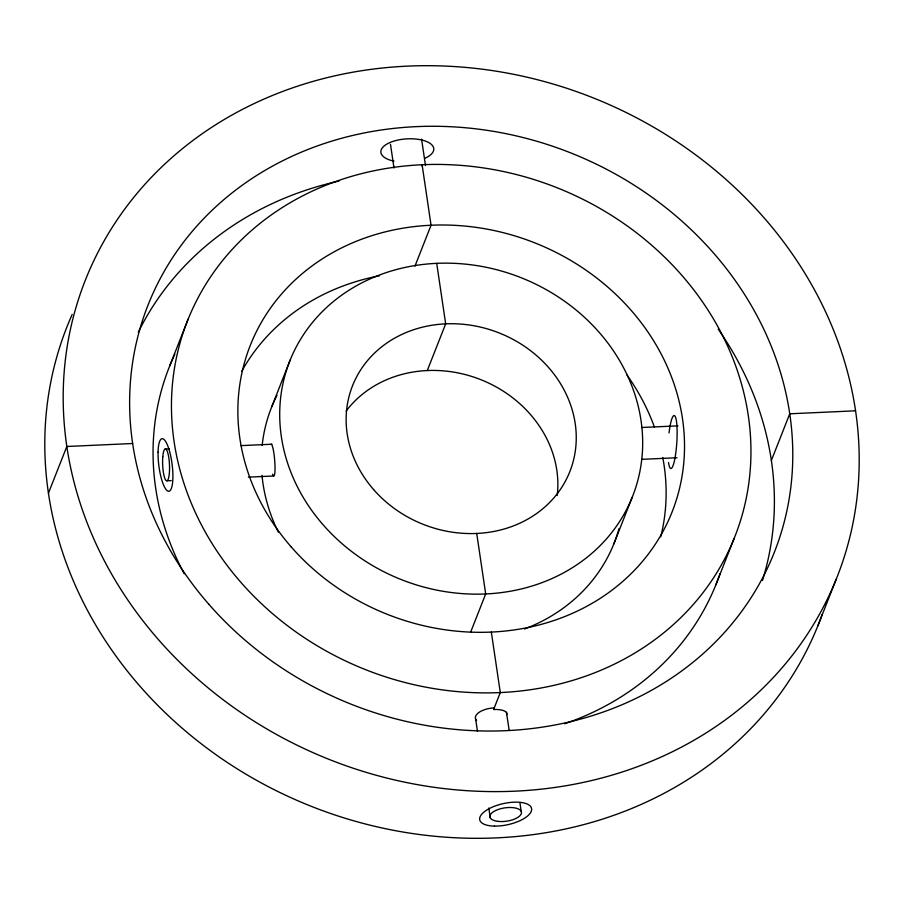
<?xml version="1.0" encoding="UTF-8"?>
<svg xmlns="http://www.w3.org/2000/svg" width="904" height="904" viewBox="0 0 904 904"><rect width="100%" height="100%" fill="white"/><g stroke="black" fill="none" stroke-linecap="round" stroke-linejoin="round"><path stroke-width="1.36" d="M48.432 493.188L66.828 446.486L132.639 443.514M169.816 365.668L188.213 318.976M271.822 406.653L290.218 359.95M421.693 165.76L422.1 164.743L431.061 225.243L414.97 266.092M427.276 370.55L445.672 323.847L436.711 263.346M470.747 631.896L485.685 593.951L476.724 533.45M493.855 708.905L500.296 692.566L491.335 632.065M613.782 544.05L632.178 497.347A184.269 162.392 21.5 0 0 428.394 263.9A184.269 162.392 21.5 0 0 323.022 524.704A184.269 162.392 21.5 0 0 632.178 497.347M715.787 585.024L734.184 538.332A294.195 259.278 21.5 0 0 408.823 165.624A294.195 259.278 21.5 0 0 240.588 582.006A294.195 259.278 21.5 0 0 734.184 538.332M771.361 460.486L789.757 413.795L855.568 410.811M817.781 626.009L836.177 579.317A404.122 356.153 21.5 0 0 389.251 67.348A404.122 356.153 21.5 0 0 158.155 639.297A404.122 356.153 21.5 0 0 836.177 579.317M165.116 449.062L169.33 448.881M240.95 445.627L271.844 444.226M641.546 427.502L677.943 425.863M167.025 480.804L171.24 480.612M248.397 477.131L273.652 475.99M641.964 459.334L676.994 457.74M506.466 712.25L509.167 730.387M519.936 802.921L521.179 811.295M390.483 144.324L394.008 168.031M421.58 139.148L425.49 165.59M475.628 718.917L477.481 731.449M488.793 808.018L490.239 817.758M138.255 332.276A336.672 296.715 21.5 0 1 339.023 181.071M718.194 329.158A336.672 296.715 21.5 0 1 762.479 580.492M822.188 614.46A404.122 356.153 21.5 0 1 310.015 805.826A404.122 356.153 21.5 0 1 72.184 314.422M393.997 161.138A26.521 11.594 -3.5 0 1 385.929 144.663A26.521 11.594 -3.5 0 1 425.038 140.945A26.521 11.594 -3.5 0 1 425.083 158.177M346.085 411.128A116.831 102.966 21.5 0 1 481.165 379.804A116.831 102.966 21.5 0 1 557.203 495.539M619.014 528.637A184.269 162.392 21.5 0 1 524.512 628.992M278.353 532.185A184.269 162.392 21.5 0 1 261.99 475.357M262.149 445.446A184.269 162.392 21.5 0 1 276.963 395.364M271.087 444.282A15.922 2.147 85.2 0 1 274.895 463.526A15.922 2.147 85.2 0 1 272.646 474.114M241.763 371.216A226.757 199.84 21.5 0 1 379.51 275.799M627.116 375.239A226.757 199.84 21.5 0 1 654.462 427.23M662.756 457.503A226.757 199.84 21.5 0 1 660.722 536.852M720.092 573.498A294.195 259.278 21.5 0 1 564.571 723.788M184.224 573.837A294.195 259.278 21.5 0 1 174.822 354.21M669.028 432.903A26.51 4.305 -86.4 0 1 675.898 418.349A26.51 4.305 -86.4 0 1 675.277 456.362A26.51 4.305 -86.4 0 1 668.542 462.543M493.607 709.538A15.922 5.921 -7.6 0 1 506.771 714.646M476.566 720.522A15.922 7.481 -9.3 0 1 478.871 712.488A15.922 7.481 -9.3 0 1 494.262 707.922M208.734 604.143A336.672 296.715 21.5 0 0 773.598 554.163A336.672 296.715 21.5 0 0 401.263 127.645A336.672 296.715 21.5 0 0 208.734 604.143M494.477 826.109A26.532 10.78 -12.5 0 0 531.575 808.515A26.532 10.78 -12.5 0 0 490.895 807.78A26.532 10.78 -12.5 0 0 494.477 826.109M373.589 489.55A116.831 102.966 21.5 0 0 569.599 472.204A116.831 102.966 21.5 0 0 440.395 324.197A116.831 102.966 21.5 0 0 373.589 489.55M162.799 456.678A15.933 3.401 87.4 0 0 166.686 480.849A15.933 3.401 87.4 0 0 168.732 457.277A15.933 3.401 87.4 0 0 162.799 456.678M291.156 546.852A226.757 199.84 21.5 0 0 671.604 513.189A226.757 199.84 21.5 0 0 420.835 225.921A226.757 199.84 21.5 0 0 291.156 546.852M158.053 452.26A26.521 6.667 82.6 0 0 168.845 491.267A26.521 6.667 82.6 0 0 169.568 451.356A26.521 6.667 82.6 0 0 158.053 452.26M497.912 821.363A15.933 6.712 -8.4 0 0 521.495 812.56A15.933 6.712 -8.4 0 0 497.708 809.656A15.933 6.712 -8.4 0 0 497.912 821.363"/></g></svg>
